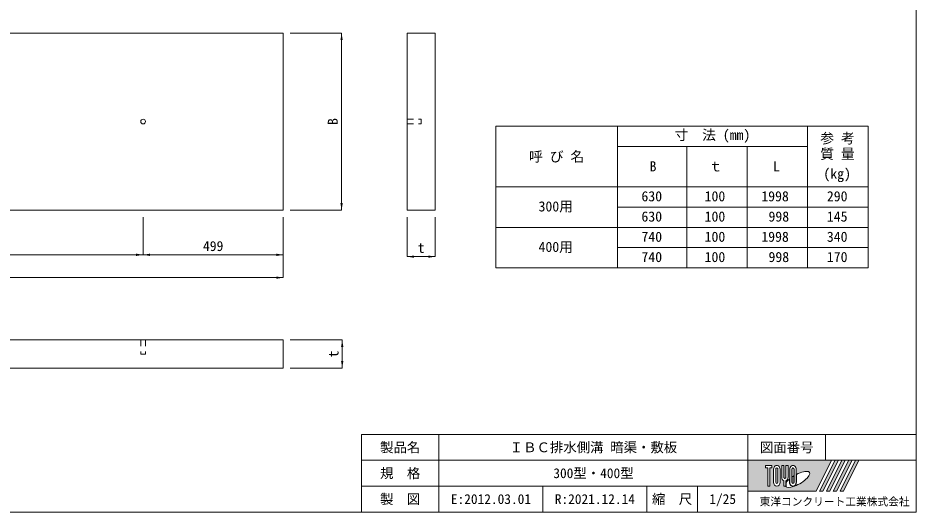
# Model space of a CAD drawing. Units: millimetres at full size; details may follow other scales. Extents: x 30799 to 61844, y 11231 to 18656.
# Drawn here: x 32426 to 35624, y 11406 to 13163 of the extents above; entities that cross this region are included whole.
import ezdxf
from ezdxf.enums import TextEntityAlignment as Align

# ---------------------------------------------------------------- set-up
doc = ezdxf.new("R2010")
doc.units = ezdxf.units.MM
doc.header["$LTSCALE"] = 30
doc.linetypes.add('USER1', pattern=[1.35, 0.75, -0.6])
for name, color, linetype, lineweight in [('0_2', 7, 'Continuous', 13), ('寸法線', 7, 'Continuous', 9), ('本体', 2, 'Continuous', 20), ('枠', 5, 'Continuous', 5), ('ｲﾝｻｰﾄ', 3, 'USER1', 5)]:
    doc.layers.add(name, color=color, linetype=linetype, lineweight=lineweight)
doc.layers.add('_0-0_0', color=7, linetype='Continuous')
doc.styles.add('ＭＳ ゴシック', font='')
doc.styles.get('ＭＳ ゴシック').set_extended_font_data('MS Gothic')

# ---------------------------------------------------------------- blocks, each defined once
blk = doc.blocks.new('filled_arrow')
at = {"color": 0, "linetype": 'Continuous', "lineweight": -2}
blk.add_solid([(7.5, 1.25), (0, 0), (7.5, -1.25)], dxfattribs=at)

msp = doc.modelspace()

# ---------------------------------------------------------------- hatches: boundary and pattern name
at = {"layer": '枠'}
h = msp.add_hatch(color=7, dxfattribs=at)
h.paths.add_polyline_path([(35025.07, 11589.83), (35025.07, 11479.43), (35267.95, 11479.43), (35323.15, 11589.83)])
edge = h.paths.add_edge_path(flags=16)
edge.add_ellipse((35201.42, 11521.87), major_axis=(43.25458, 24.21129), ratio=0.34714733733684877, start_angle=-144.3112158639832, end_angle=72.18990345582193, ccw=False)
edge.add_ellipse((35185.4, 11511.42), major_axis=(-0, 14.72), ratio=0.846354144021739, start_angle=-160.70345676372193, end_angle=-90.00000000004488)
edge.add_line((35197.86, 11511.42), (35197.86, 11539.47))
edge = h.paths.add_edge_path(flags=16)
edge.add_ellipse((35185.4, 11557.84), major_axis=(-0, 13.58769), ratio=0.8463541858322958, start_angle=-90.00000000001307, end_angle=89.9999999999875, ccw=False)
edge.add_line((35196.9, 11557.84), (35196.9, 11511.42))
edge.add_ellipse((35185.4, 11511.42), major_axis=(-0, 13.58769), ratio=0.8463541858322958, start_angle=90.00000000001808, end_angle=-89.99999999998226, ccw=False)
edge.add_line((35173.9, 11511.42), (35173.9, 11557.84))
edge = h.paths.add_edge_path(flags=16)
edge.add_line((35189.23, 11557.84), (35189.23, 11511.42))
edge.add_ellipse((35185.4, 11511.42), major_axis=(-0, 4.52923), ratio=0.8463540499479933, start_angle=89.99999999990797, end_angle=-90.00000000009214, ccw=False)
edge.add_line((35181.57, 11511.42), (35181.57, 11557.84))
edge.add_ellipse((35185.4, 11557.84), major_axis=(-0, 4.52923), ratio=0.8463540499479933, start_angle=-90.00000000006503, end_angle=89.99999999993508, ccw=False)
edge = h.paths.add_edge_path(flags=16)
edge.add_line((35188.27, 11534.11), (35188.27, 11511.42))
edge.add_ellipse((35185.4, 11511.42), major_axis=(0, 3.39692), ratio=0.8463541858322958, start_angle=90.00000000012278, end_angle=-89.9999999998771, ccw=False)
edge.add_line((35182.52, 11511.42), (35182.52, 11530.39))
edge.add_ellipse((35201.42, 11521.87), major_axis=(43.25458, 24.21129), ratio=0.34714733733684877, start_angle=107.79174162467407, end_angle=126.47131856659138, ccw=False)
edge = h.paths.add_edge_path(flags=16)
edge.add_line((35168.15, 11571.43), (35168.15, 11529.82))
edge.add_ellipse((35156.65, 11529.82), major_axis=(0, 13.58769), ratio=0.8463541858322958, start_angle=-163.34116613535878, end_angle=-89.99999999998698, ccw=False)
edge.add_line((35160.48, 11517), (35160.48, 11497.83))
edge.add_line((35160.48, 11497.83), (35152.82, 11497.83))
edge.add_line((35152.82, 11497.83), (35152.82, 11517))
edge.add_ellipse((35156.65, 11529.82), major_axis=(-0, 13.58769), ratio=0.8463541858322958, start_angle=89.99999999998755, end_angle=163.34116613535875, ccw=False)
edge.add_line((35145.15, 11529.82), (35145.15, 11571.43))
edge.add_line((35145.15, 11571.43), (35152.82, 11571.43))
edge.add_line((35152.82, 11571.43), (35152.82, 11529.82))
edge.add_ellipse((35156.65, 11529.82), major_axis=(-0, 4.52923), ratio=0.8463540499479933, start_angle=90.00000000002714, end_angle=-89.99999999997277)
edge.add_line((35160.48, 11529.82), (35160.48, 11571.43))
edge.add_line((35160.48, 11571.43), (35168.15, 11571.43))
edge = h.paths.add_edge_path(flags=16)
edge.add_line((35172.94, 11523.13), (35172.94, 11511.42))
edge.add_ellipse((35185.4, 11511.42), major_axis=(-0, 14.72), ratio=0.846354144021739, start_angle=90.00000000001675, end_angle=-171.54427027445175)
edge.add_ellipse((35201.42, 11521.87), major_axis=(43.25458, 24.21129), ratio=0.3471473373368488, start_angle=-178.64953571745343, end_angle=-148.29244199259404, ccw=False)
edge.add_line((35158.83, 11496.7), (35161.44, 11496.7))
edge.add_line((35161.44, 11496.7), (35161.44, 11511.05))
edge.add_ellipse((35201.42, 11521.87), major_axis=(43.25458, 24.21129), ratio=0.3471473373368488, start_angle=148.2191203333867, end_angle=165.90812163045058, ccw=False)
edge = h.paths.add_edge_path(flags=16)
edge.add_ellipse((35127.9, 11557.84), major_axis=(-0, 13.58769), ratio=0.8463541858322958, start_angle=-89.99999999998226, end_angle=90.00000000001808, ccw=False)
edge.add_line((35139.4, 11557.84), (35139.4, 11511.42))
edge.add_ellipse((35127.9, 11511.42), major_axis=(-0, 13.58769), ratio=0.8463541858322958, start_angle=89.9999999999875, end_angle=-90.00000000001307, ccw=False)
edge.add_line((35116.4, 11511.42), (35116.4, 11557.84))
edge = h.paths.add_edge_path(flags=16)
edge.add_line((35131.73, 11557.84), (35131.73, 11511.42))
edge.add_ellipse((35127.9, 11511.42), major_axis=(-0, 4.52923), ratio=0.8463540499479933, start_angle=90, end_angle=-90, ccw=False)
edge.add_line((35124.07, 11511.42), (35124.07, 11557.84))
edge.add_ellipse((35127.9, 11557.84), major_axis=(-0, 4.52923), ratio=0.8463540499479933, start_angle=-90.00000000006503, end_angle=89.99999999993508, ccw=False)
h.paths.add_polyline_path([(35110.65, 11571.43), (35110.65, 11562.37), (35102.98, 11562.37), (35102.98, 11497.83), (35095.32, 11497.83), (35095.32, 11562.37), (35087.65, 11562.37), (35087.65, 11571.43)], flags=16)
for points in [[(35280.1, 11479.43), (35292.24, 11479.43), (35347.44, 11589.83), (35335.3, 11589.83)], [(35371.73, 11589.83), (35359.58, 11589.83), (35304.38, 11479.43), (35316.53, 11479.43)], [(35396.02, 11589.83), (35383.87, 11589.83), (35328.67, 11479.43), (35340.82, 11479.43)], [(35420.3, 11589.83), (35408.16, 11589.83), (35352.96, 11479.43), (35365.1, 11479.43)]]:
    msp.add_hatch(color=7, dxfattribs=at).paths.add_polyline_path(points)

# ---------------------------------------------------------------- linework, layer by layer
at = {"layer": '0_2'}
for p, q in [((34128.07, 12778.22), (34128.07, 12274.22)), ((34128.07, 12778.22), (35453.07, 12778.22)), ((34560.07, 12778.22), (34560.07, 12274.22)), ((35237.07, 12778.22), (35237.07, 12274.22)), ((35453.07, 12778.22), (35453.07, 12274.22)), ((34560.07, 12706.22), (35237.07, 12706.22)), ((34807.07, 12706.22), (34807.07, 12274.22)), ((35022.07, 12706.22), (35022.07, 12274.22)), ((34128.07, 12562.22), (35453.07, 12562.22)), ((34560.07, 12490.22), (35237.07, 12490.22)), ((35237.07, 12490.22), (35453.07, 12490.22)), ((34128.07, 12418.22), (35453.07, 12418.22)), ((34560.07, 12346.22), (35237.07, 12346.22)), ((35237.07, 12346.22), (35453.07, 12346.22)), ((34128.07, 12274.22), (35453.07, 12274.22))]:
    msp.add_line(p, q, dxfattribs=at)
at = {"layer": '寸法線'}
for p, q in [((33395.62, 13109.83), (33578.3, 13109.83)), ((33578.3, 12479.83), (33578.3, 13109.83)), ((33395.62, 12479.83), (33578.3, 12479.83)), ((32871.62, 12454.83), (32871.62, 12320.73)), ((32871.62, 12454.83), (32871.62, 12320.73)), ((33370.62, 12454.83), (33370.62, 12239.52)), ((33370.62, 12454.83), (33370.62, 12320.73)), ((33811.61, 12454.83), (33811.61, 12314.31)), ((33911.61, 12454.83), (33911.61, 12314.31)), ((31871.62, 12320.73), (32871.62, 12320.73)), ((32871.62, 12320.73), (33370.62, 12320.73)), ((33811.61, 12314.31), (33911.61, 12314.31)), ((31372.62, 12239.52), (33370.62, 12239.52)), ((33395.62, 12017.74), (33580.55, 12017.74)), ((33580.55, 11917.74), (33580.55, 12017.74)), ((33395.62, 11917.74), (33580.55, 11917.74))]:
    msp.add_line(p, q, dxfattribs=at)
at = {"layer": '本体'}
for p, q in [((31372.62, 13109.83), (33370.62, 13109.83)), ((33370.62, 13109.83), (33370.62, 12479.83)), ((33811.61, 13109.83), (33811.61, 12479.83)), ((33811.61, 13109.83), (33911.61, 13109.83)), ((33911.61, 13109.83), (33911.61, 12479.83)), ((31372.62, 12479.83), (33370.62, 12479.83)), ((33811.61, 12479.83), (33911.61, 12479.83)), ((31372.62, 12017.74), (33370.62, 12017.74)), ((33370.62, 12017.74), (33370.62, 11917.74)), ((31372.62, 11917.74), (33370.62, 11917.74))]:
    msp.add_line(p, q, dxfattribs=at)
at = {"layer": '枠', "lineweight": 20}
for p, q in [((35623.55, 18405.68), (35623.55, 11405.68)), ((35623.55, 11681.9), (33648.84, 11681.9)), ((33648.84, 11405.68), (33648.84, 11681.9)), ((33925.07, 11405.68), (33925.07, 11681.9)), ((35025.07, 11405.68), (35025.07, 11681.9)), ((35301.3, 11589.83), (35301.3, 11681.9)), ((35623.55, 11589.83), (33648.84, 11589.83)), ((35025.07, 11497.75), (33648.84, 11497.75)), ((34295.07, 11405.68), (34295.07, 11497.75)), ((34665.07, 11405.68), (34665.07, 11497.75)), ((34845.07, 11405.68), (34845.07, 11497.75)), ((30798.55, 11405.68), (35623.55, 11405.68))]:
    msp.add_line(p, q, dxfattribs=at)
at = {"layer": '枠'}
for p, q in [((35025.07, 11589.83), (35323.15, 11589.83)), ((35025.07, 11589.83), (35025.07, 11479.43)), ((35323.15, 11589.83), (35267.95, 11479.43)), ((35335.3, 11589.83), (35280.1, 11479.43)), ((35347.44, 11589.83), (35292.24, 11479.43)), ((35359.58, 11589.83), (35304.38, 11479.43)), ((35371.73, 11589.83), (35316.53, 11479.43)), ((35383.87, 11589.83), (35328.67, 11479.43)), ((35335.3, 11589.83), (35347.44, 11589.83)), ((35396.02, 11589.83), (35340.82, 11479.43)), ((35408.16, 11589.83), (35352.96, 11479.43)), ((35359.58, 11589.83), (35371.73, 11589.83)), ((35420.3, 11589.83), (35365.1, 11479.43)), ((35383.87, 11589.83), (35396.02, 11589.83)), ((35408.16, 11589.83), (35420.3, 11589.83)), ((35087.65, 11571.43), (35087.65, 11562.37)), ((35087.65, 11571.43), (35110.65, 11571.43)), ((35095.32, 11562.37), (35087.65, 11562.37)), ((35095.32, 11562.37), (35095.32, 11497.83)), ((35102.98, 11562.37), (35102.98, 11497.83)), ((35110.65, 11562.37), (35102.98, 11562.37)), ((35110.65, 11571.43), (35110.65, 11562.37)), ((35116.4, 11557.84), (35116.4, 11511.42)), ((35124.07, 11511.42), (35124.07, 11557.84)), ((35131.73, 11557.84), (35131.73, 11511.42)), ((35139.4, 11511.42), (35139.4, 11557.84)), ((35145.15, 11571.43), (35152.82, 11571.43)), ((35145.15, 11529.82), (35145.15, 11571.43)), ((35152.82, 11571.43), (35152.82, 11529.82)), ((35160.48, 11571.43), (35168.15, 11571.43)), ((35160.48, 11529.82), (35160.48, 11571.43)), ((35168.15, 11571.43), (35168.15, 11529.82)), ((35173.9, 11557.84), (35173.9, 11511.42)), ((35181.57, 11511.42), (35181.57, 11557.84)), ((35189.23, 11557.84), (35189.23, 11511.42)), ((35196.9, 11511.42), (35196.9, 11557.84)), ((35152.82, 11517), (35152.82, 11497.83)), ((35160.48, 11517), (35160.48, 11497.83)), ((35161.44, 11511.05), (35161.44, 11496.7)), ((35172.94, 11523.13), (35172.94, 11511.42)), ((35182.52, 11511.42), (35182.52, 11530.39)), ((35188.27, 11534.11), (35188.27, 11511.42)), ((35197.86, 11511.42), (35197.86, 11539.47)), ((35025.07, 11479.43), (35267.95, 11479.43)), ((35102.98, 11497.83), (35095.32, 11497.83)), ((35160.48, 11497.83), (35152.82, 11497.83)), ((35158.83, 11496.7), (35161.44, 11496.7)), ((35280.1, 11479.43), (35292.24, 11479.43)), ((35304.38, 11479.43), (35316.53, 11479.43)), ((35328.67, 11479.43), (35340.82, 11479.43)), ((35352.96, 11479.43), (35365.1, 11479.43))]:
    msp.add_line(p, q, dxfattribs=at)
for centre, major_axis, ratio, start_param, end_param in [((35127.9, 11557.84), (-0, 13.58769), 0.846354, 4.712388980384952, 7.85398163397475), ((35127.9, 11557.84), (-0, 4.52923), 0.846354, 4.7123889803837296, 7.8539816339735244), ((35185.4, 11557.84), (-0, 13.58769), 0.846354, 4.712388980384497, 7.853981633974298), ((35185.4, 11557.84), (-0, 4.52923), 0.846354, 4.7123889803837296, 7.8539816339735244), ((35201.42, 11521.87), (43.25458, 24.21129), 0.347147, 4.262185332381519, 7.742916281338634), ((35127.9, 11511.42), (-0, 13.58769), 0.846354, 1.570796326794712, 4.712388980384497), ((35127.9, 11511.42), (-0, 4.52923), 0.846354, 1.5707963267948963, 4.71238898038469), ((35156.65, 11529.82), (-0, 13.58769), 0.846354, 1.570796326794712, 2.8017557441354395), ((35156.65, 11529.82), (-0, 4.52923), 0.846354, 1.5707963267952976, 4.712388980385092), ((35156.65, 11529.82), (0, 13.58769), 0.846354, 3.4814295630441476, 4.712388980384882), ((35201.42, 11521.87), (43.25458, 24.21129), 0.347147, 2.081519664122379, 2.5155126073167793), ((35185.4, 11511.42), (-0, 14.72), 0.846354, 1.5707963267951441, 3.315467866329037), ((35185.4, 11511.42), (-0, 13.58769), 0.846354, 1.5707963267951635, 4.712388980384952), ((35185.4, 11511.42), (-0, 4.52923), 0.846354, 1.5707963267935368, 4.712388980383329), ((35185.4, 11511.42), (0, 3.39692), 0.846354, 1.5707963267967098, 4.712388980386505), ((35201.42, 11521.87), (43.25458, 24.21129), 0.347147, 1.6817405097969447, 1.8219833196615158), ((35185.4, 11511.42), (-0, 14.72), 0.846354, 3.533843800014453, 4.712388980384027), ((35201.42, 11521.87), (43.25458, 24.21129), 0.347147, 3.209397509057445, 4.200445063285585)]:
    msp.add_ellipse(centre, major_axis=major_axis, ratio=ratio, start_param=start_param, end_param=end_param, dxfattribs=at)
at = {"layer": 'ｲﾝｻｰﾄ'}
for p, q in [((33811.61, 12803.33), (33861.61, 12803.33)), ((33861.61, 12803.33), (33861.61, 12786.33)), ((33811.61, 12786.33), (33861.61, 12786.33)), ((32863.12, 12017.74), (32863.12, 11967.74)), ((32880.12, 12017.74), (32880.12, 11967.74)), ((32863.12, 11967.74), (32880.12, 11967.74))]:
    msp.add_line(p, q, dxfattribs=at)
at = {"layer": 'ｲﾝｻｰﾄ', "linetype": 'Continuous'}
msp.add_circle((32871.62, 12794.83), 8.5, dxfattribs=at)

# ---------------------------------------------------------------- block references
at = {"layer": '寸法線', "xscale": 3.33, "yscale": 3.33}
for p, rotation in [((33578.3, 13109.83), 270), ((33578.3, 12479.83), 90), ((32871.62, 12320.73), 180), ((33370.62, 12320.73), 180), ((33911.61, 12314.31), 180), ((33370.62, 12239.52), 180), ((33580.55, 12017.74), 270), ((33580.55, 11917.74), 90)]:
    msp.add_blockref('filled_arrow', p, dxfattribs=dict(at, rotation=rotation))
for p in [(32871.62, 12320.73), (33811.61, 12314.31)]:
    msp.add_blockref('filled_arrow', p, dxfattribs=at)

# ---------------------------------------------------------------- texts
at = {"layer": '_0-0_0', "style": 'ＭＳ ゴシック'}
msp.add_text('寸  法 (mm)', height=36.08, dxfattribs=at).set_placement((34898.57, 12718.39), align=Align.BOTTOM_CENTER)
for s, p in [('参 考', (35282.42, 12706.38)), ('質 量', (35282.42, 12650.83)), ('B', (34674.75, 12606.75)), ('ｔ', (34885.27, 12606.75)), ('L', (35114.41, 12606.75)), ('(kg)', (35293.64, 12580.37)), ('630', (34645.82, 12500.19)), ('100', (34870.73, 12500.19)), ('1998', (35072.57, 12500.19)), ('290', (35306.02, 12500.19)), ('300用', (34279.51, 12464.19)), ('630', (34645.82, 12428.19)), ('100', (34870.73, 12428.19)), ('998', (35098.19, 12428.19)), ('145', (35306.02, 12428.19)), ('740', (34645.82, 12356.19)), ('100', (34870.73, 12356.19)), ('1998', (35072.57, 12356.19)), ('340', (35306.02, 12356.19)), ('400用', (34279.51, 12320.19)), ('740', (34645.82, 12284.19)), ('100', (34870.73, 12284.19)), ('998', (35098.19, 12284.19)), ('170', (35306.02, 12284.19))]:
    msp.add_text(s, height=36.08, dxfattribs=at).set_placement(p, align=Align.BOTTOM_LEFT)
msp.add_text('呼 び 名', height=36.08, dxfattribs=at).set_placement((34344.07, 12670.22), align=Align.MIDDLE_CENTER)
at = {"layer": '寸法線', "style": 'ＭＳ ゴシック'}
for s, p in [('B', (33547.05, 12794.83)), ('t', (33549.3, 11967.74))]:
    msp.add_text(s, height=35.6, rotation=90, dxfattribs=at).set_placement(p, align=Align.MIDDLE_CENTER)
for s, p in [('499', (33121.12, 12351.98)), ('t', (33861.61, 12345.56))]:
    msp.add_text(s, height=35.6, dxfattribs=at).set_placement(p, align=Align.MIDDLE_CENTER)
at = {"layer": '枠', "color": 7, "style": 'ＭＳ ゴシック'}
for s, height, p in [('製品名', 34.97, (33786.96, 11635.87)), ('ＩＢＣ排水側溝 暗渠・敷板', 34.97, (34475.07, 11635.87)), ('図面番号', 34.97, (35163.19, 11635.87)), ('規\u3000格', 34.97, (33786.96, 11543.79)), ('300型・400型', 34.97, (34475.07, 11543.79)), ('製\u3000図', 34.97, (33786.96, 11451.71)), ('E:2012.03.01', 34.97, (34110.07, 11451.71)), ('R:2021.12.14', 34.97, (34480.07, 11451.71)), ('縮\u3000尺', 34.97, (34755.07, 11451.71)), ('1/25', 34.97, (34935.07, 11451.71)), ('東洋コンクリート工業株式会社', 27.95, (35333.57, 11442.48))]:
    msp.add_text(s, height=height, dxfattribs=at).set_placement(p, align=Align.MIDDLE_CENTER)

doc.saveas('drawing.dxf')
